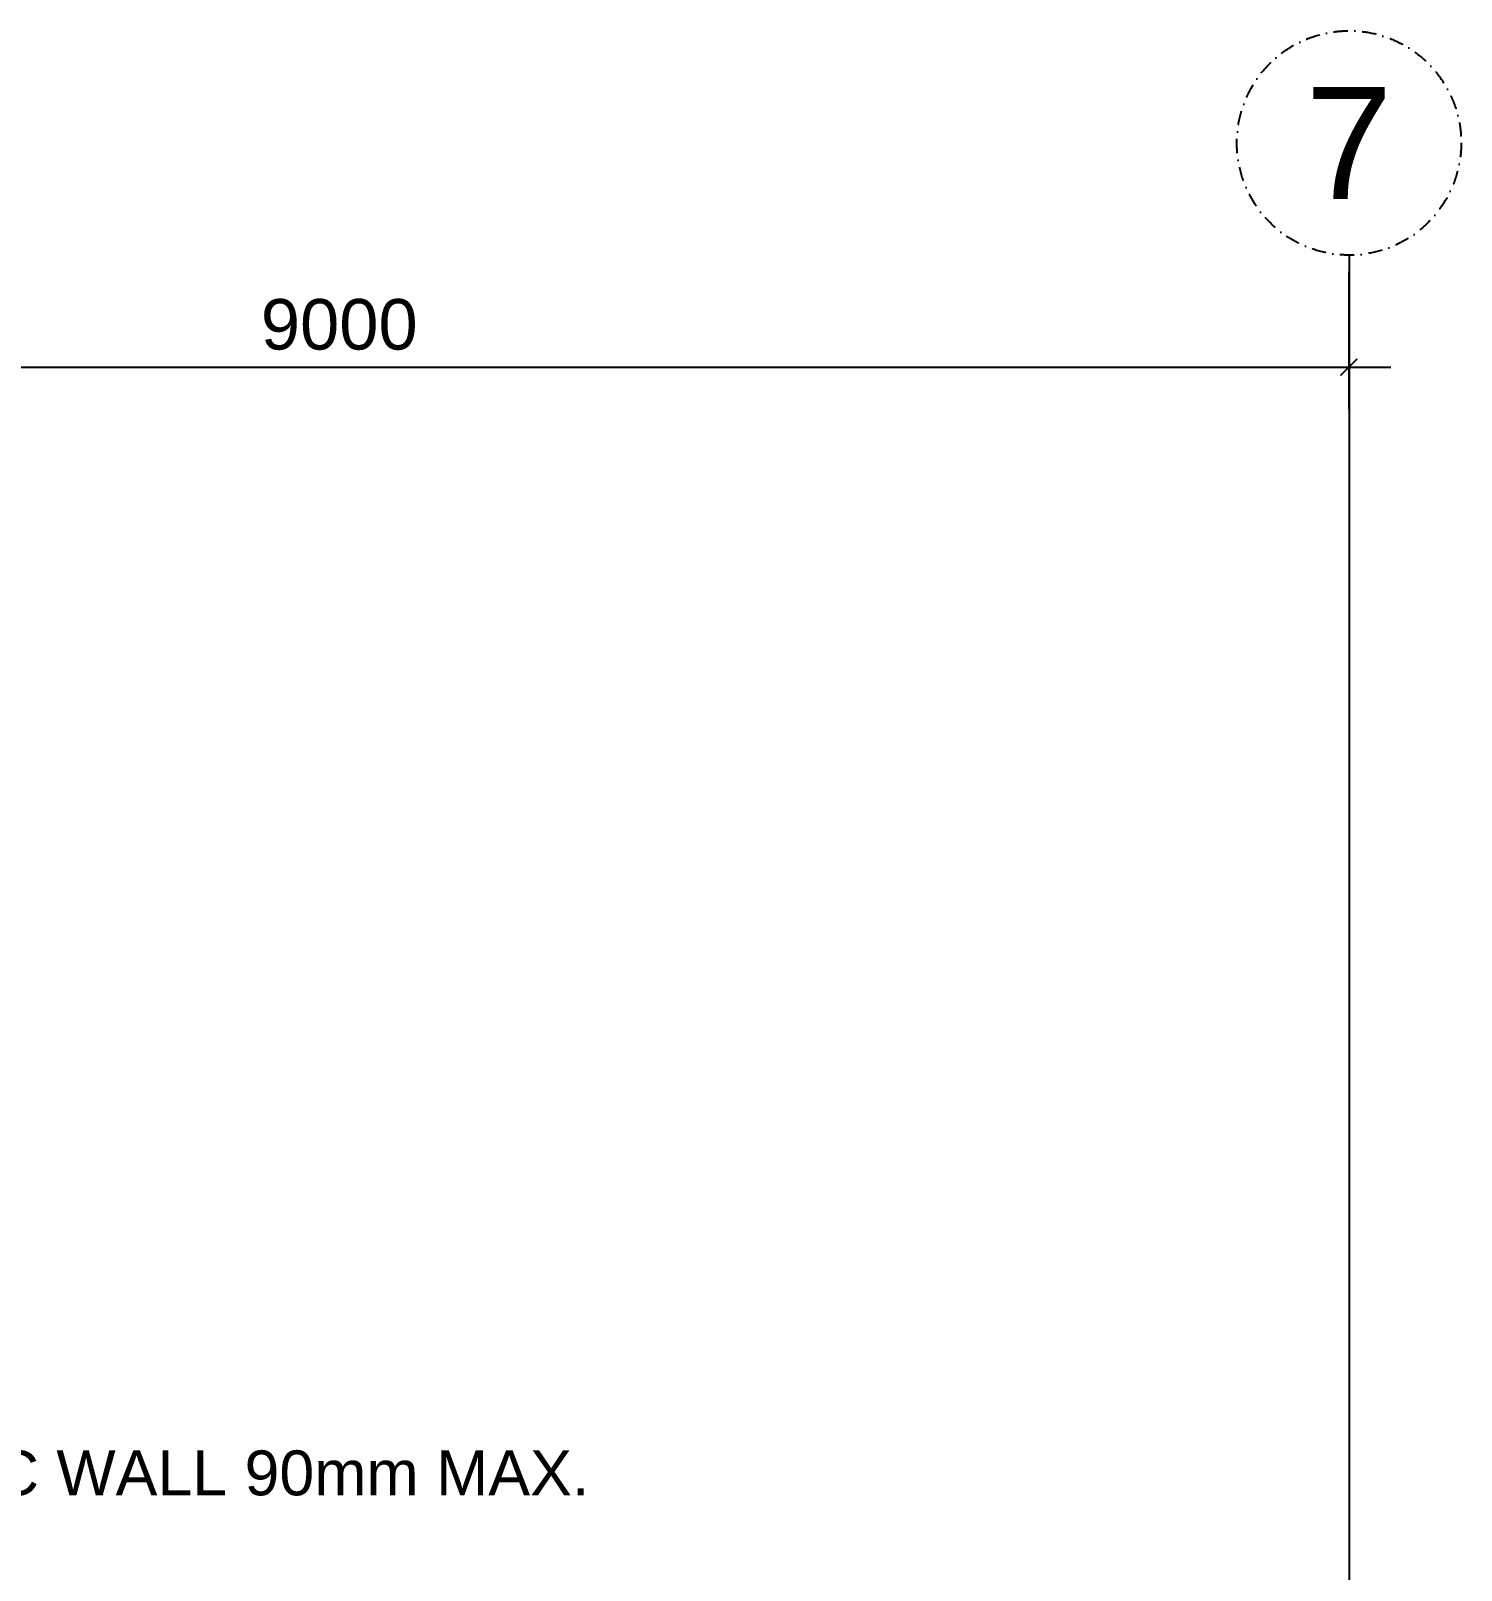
# Model space of a CAD drawing. Header units: millimetres. Extents: x 0 to 70486, y 148 to 42536.
# Drawn here: x 56624 to 63000, y 33005 to 39868 of the extents above; entities that cross this region are included whole.
import ezdxf

# ---------------------------------------------------------------- set-up
doc = ezdxf.new("R2010")
doc.units = ezdxf.units.MM
doc.linetypes.add('CENTERX2', pattern=[101.6, 63.5, -12.7, 12.7, -12.7])
doc.linetypes.add('DASHDOT', pattern=[25.4, 12.7, -6.35, 0, -6.35])
doc.layers.get('Defpoints').update_dxf_attribs({"color": 8})
for name, color, linetype in [('DLN020__', 8, 'DASHDOT'), ('GBP Dim', 8, 'Continuous'), ('GBP Text 200', 8, 'Continuous'), ('grid', 8, 'CENTERX2'), ('TEXT Ref', 8, 'Continuous')]:
    doc.layers.add(name, color=color, linetype=linetype)
doc.styles.add('BH', font='arial.ttf')
doc.styles.add('SWIS721LT450', font='swissl.ttf')
doc.dimstyles.new('200 GBP', dxfattribs={"dimscale": 1.5, "dimtxt": 150, "dimasz": 50, "dimexe": 125, "dimexo": 50, "dimgap": 50, "dimtad": 1, "dimdec": 0, "dimzin": 0, "dimdsep": 46, "dimtxsty": 'BH', "dimblk": 'ARCHTICK', "dimcen": 0.09, "dimdle": 125, "dimclrd": 9, "dimclre": 9, "dimclrt": 1, "dimadec": 0, "dimazin": 0, "dimtfac": 1, "dimtdec": 0, "dimtix": 1, "dimtmove": 2, "dimatfit": 3, "dimldrblk": 'ARCHTICK', "dimfxl": 300, "dimfxlon": 1, "dimtolj": 1, "dimtzin": 0, "dimarcsym": 0})

# ---------------------------------------------------------------- blocks, each defined once
blk = doc.blocks.new('_ArchTick')
at = {"color": 0, "const_width": 0.1}
blk.add_lwpolyline([(0.5, 0.5), (-0.5, -0.5)], dxfattribs=at)
blk = doc.blocks.new('*D283')
at = {"layer": 'Defpoints', "color": 0, "transparency": 16777216}
for p in [(53499, 38867.8), (62499, 38867.8), (62499, 38367.8)]:
    blk.add_point(p, dxfattribs=at)
at = {"layer": 'GBP Dim', "color": 9, "lineweight": -2, "transparency": 16777216}
for p, q in [((53499, 38792.8), (53499, 38180.3)), ((62499, 38792.8), (62499, 38180.3)), ((53311.5, 38367.8), (62686.5, 38367.8))]:
    blk.add_line(p, q, dxfattribs=at)
at = {"layer": 'GBP Dim', "color": 9, "lineweight": -2, "transparency": 16777216, "xscale": 75, "yscale": 75, "zscale": 75, "rotation": 180}
blk.add_blockref('_ArchTick', (53499, 38367.8), dxfattribs=at)
at = {"layer": 'GBP Dim', "color": 9, "lineweight": -2, "transparency": 16777216, "xscale": 75, "yscale": 75, "zscale": 75}
blk.add_blockref('_ArchTick', (62499, 38367.8), dxfattribs=at)
at = {"layer": 'GBP Dim', "transparency": 16777216, "insert": (57999, 38557.7), "char_height": 225, "attachment_point": 5, "style": 'BH'}
blk.add_mtext('\\A1;9000', dxfattribs=at)
blk = doc.blocks.new('A$C65CE4B9A')
at = {"layer": 'DLN020__', "ltscale": 5}
blk.add_circle((-5000, 11000), 500, dxfattribs=at)
at = {"layer": 'grid', "ltscale": 200}
blk.add_line((-5000, 10500), (-5000, -20450), dxfattribs=at)
at = {"layer": 'DLN020__', "ltscale": 5, "insert": (-5000, 11000), "char_height": 500, "width": 746.163, "attachment_point": 5, "style": 'SWIS721LT450'}
blk.add_mtext('7', dxfattribs=at)

msp = doc.modelspace()

# ---------------------------------------------------------------- block references
at = {"layer": 'TEXT Ref'}
msp.add_blockref('A$C65CE4B9A', (67500, 28367.9), dxfattribs=at)

# ---------------------------------------------------------------- texts
at = {"layer": 'GBP Text 200', "style": 'BH'}
msp.add_text('ALUM. CLADDING ON RC WALL 90mm MAX.', height=200, dxfattribs=at).set_placement((53308, 33338.5))

# ---------------------------------------------------------------- dimensions: what is measured, and where the dimension line sits
at = {"layer": 'GBP Dim'}
dim = msp.add_linear_dim(base=(62499, 38367.8), p1=(53499, 38867.8), p2=(62499, 38867.8), dimstyle='200 GBP', override={"dimclrt": 256}, dxfattribs=at)
dim.commit()
dim.dimension.update_dxf_attribs({"geometry": '*D283', "text_midpoint": (57999, 38557.7)})

doc.saveas('drawing.dxf')
